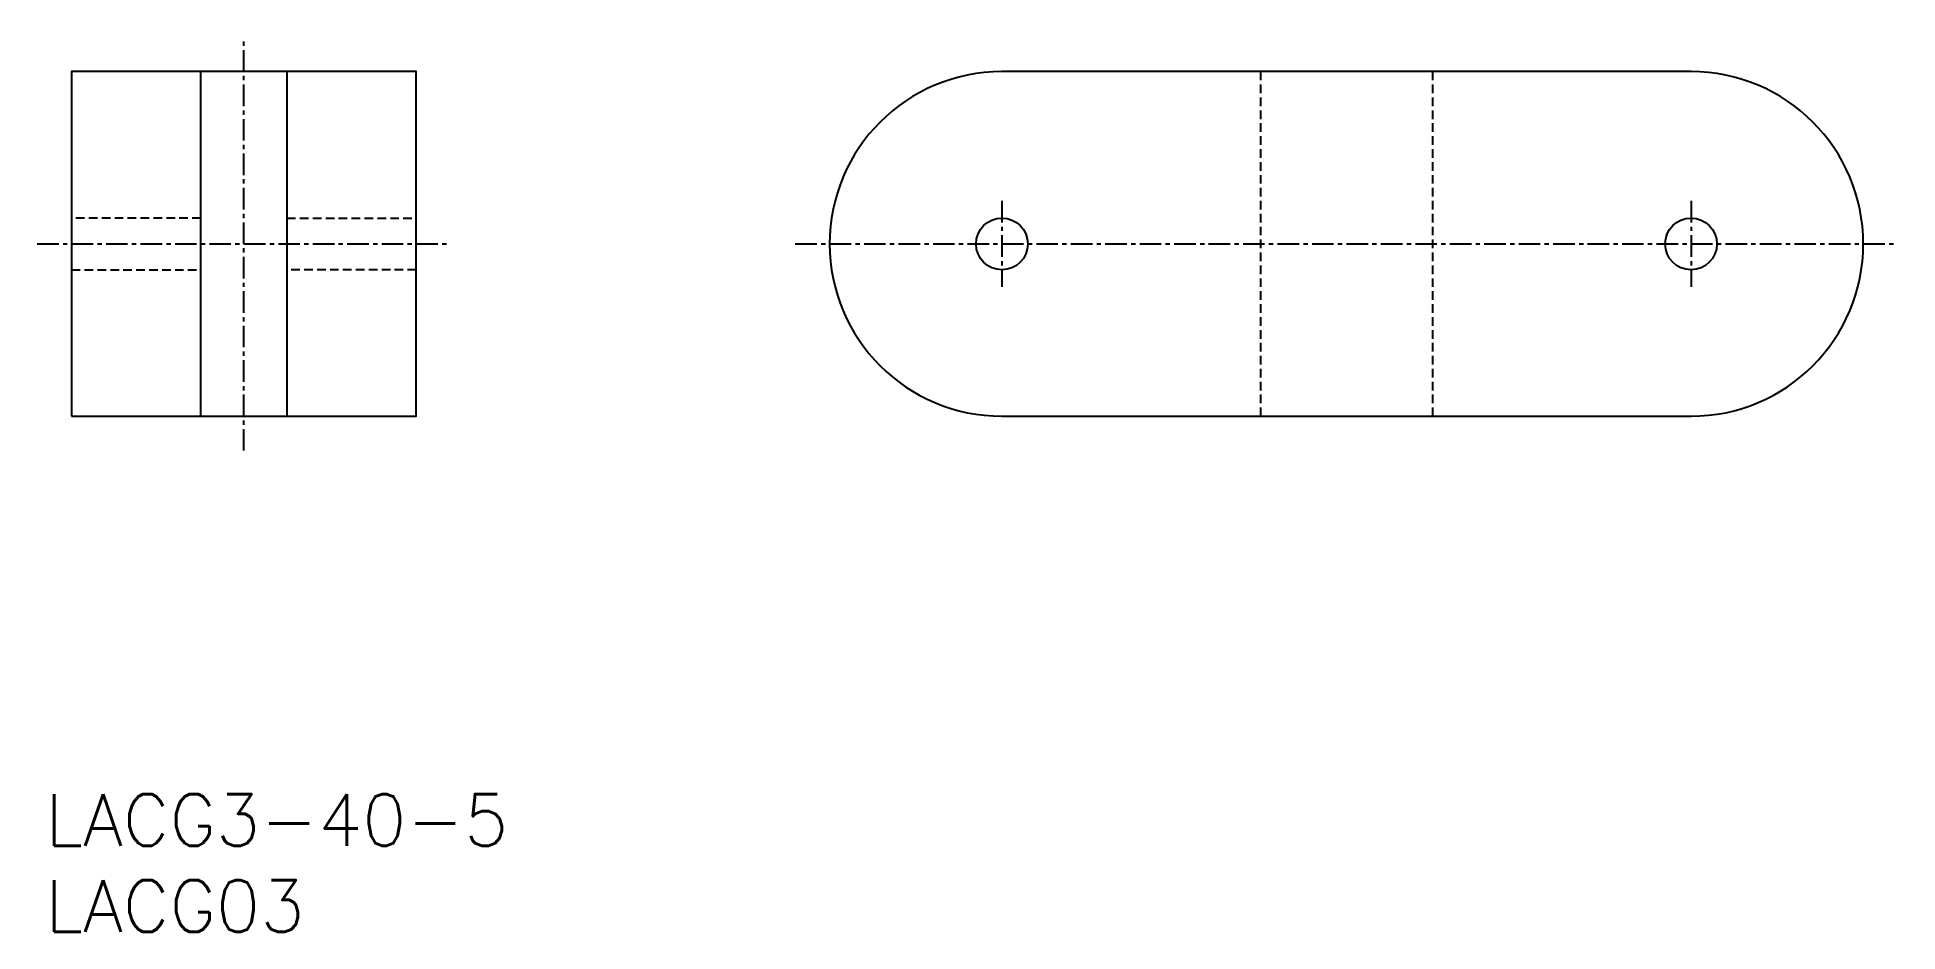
# Model space of a CAD drawing. Extents: x 83 to 191, y 51 to 103.
import ezdxf
from ezdxf.enums import TextEntityAlignment as Align

# ---------------------------------------------------------------- set-up
doc = ezdxf.new("R2010")
doc.units = 0
doc.linetypes.add('CENTER', pattern=[2, 1.25, -0.25, 0.25, -0.25])
doc.linetypes.add('DASHED', pattern=[0.75, 0.5, -0.25])
doc.layers.get('0').update_dxf_attribs({"linetype": 'CONTINUOUS'})
doc.layers.add('CENTER', color=1, linetype='CENTER')
doc.styles.get("Standard").update_dxf_attribs({"font": 'txt.shx', "bigfont": 'extfont.shx'})

msp = doc.modelspace()

# ---------------------------------------------------------------- linework, layer by layer
at = {"color": 7, "linetype": 'CONTINUOUS'}
for p, q in [((92.78, 81.25), (92.78, 101.25)), ((97.78, 101.25), (97.78, 81.25))]:
    msp.add_line(p, q, dxfattribs=at)
at = {"color": 3, "linetype": 'DASHED'}
for p, q in [((154.28, 101.25), (154.28, 81.25)), ((164.28, 101.25), (164.28, 81.25)), ((92.78, 92.75), (85.28, 92.75)), ((97.78, 92.75), (105.28, 92.75)), ((85.28, 89.75), (92.78, 89.75)), ((105.28, 89.75), (97.78, 89.75))]:
    msp.add_line(p, q, dxfattribs=at)
at = {"color": 7, "linetype": 'CONTINUOUS'}
msp.add_lwpolyline([(85.28, 81.25), (105.28, 81.25), (105.28, 101.25), (85.28, 101.25)], close=True, dxfattribs=at)
for points in [[(179.28, 101.25), (139.28, 101.25)], [(139.28, 81.25), (179.28, 81.25)]]:
    msp.add_lwpolyline(points, dxfattribs=at)
for centre in [(139.28, 91.25), (179.28, 91.25)]:
    msp.add_circle(centre, 1.5, dxfattribs=at)
for centre, start, end in [((139.28, 91.25), 90, 270), ((179.28, 91.25), 270, 90)]:
    msp.add_arc(centre, 10, start, end, dxfattribs=at)
at = {"layer": 'CENTER', "color": 1, "linetype": 'CENTER'}
for p, q in [((95.28, 79.25), (95.28, 103.25)), ((139.28, 93.75), (139.28, 88.75)), ((179.28, 93.75), (179.28, 88.75)), ((83.28, 91.25), (107.28, 91.25)), ((127.28, 91.25), (191.28, 91.25))]:
    msp.add_line(p, q, dxfattribs=at)

# ---------------------------------------------------------------- texts
at = {"color": 7, "linetype": 'CONTINUOUS'}
for s, p in [('LACG3-40-5', (83.76, 57.82)), ('LACG03', (83.76, 52.82))]:
    msp.add_text(s, height=3, dxfattribs=at).set_placement(p, align=Align.MIDDLE_LEFT)

doc.saveas('drawing.dxf')
